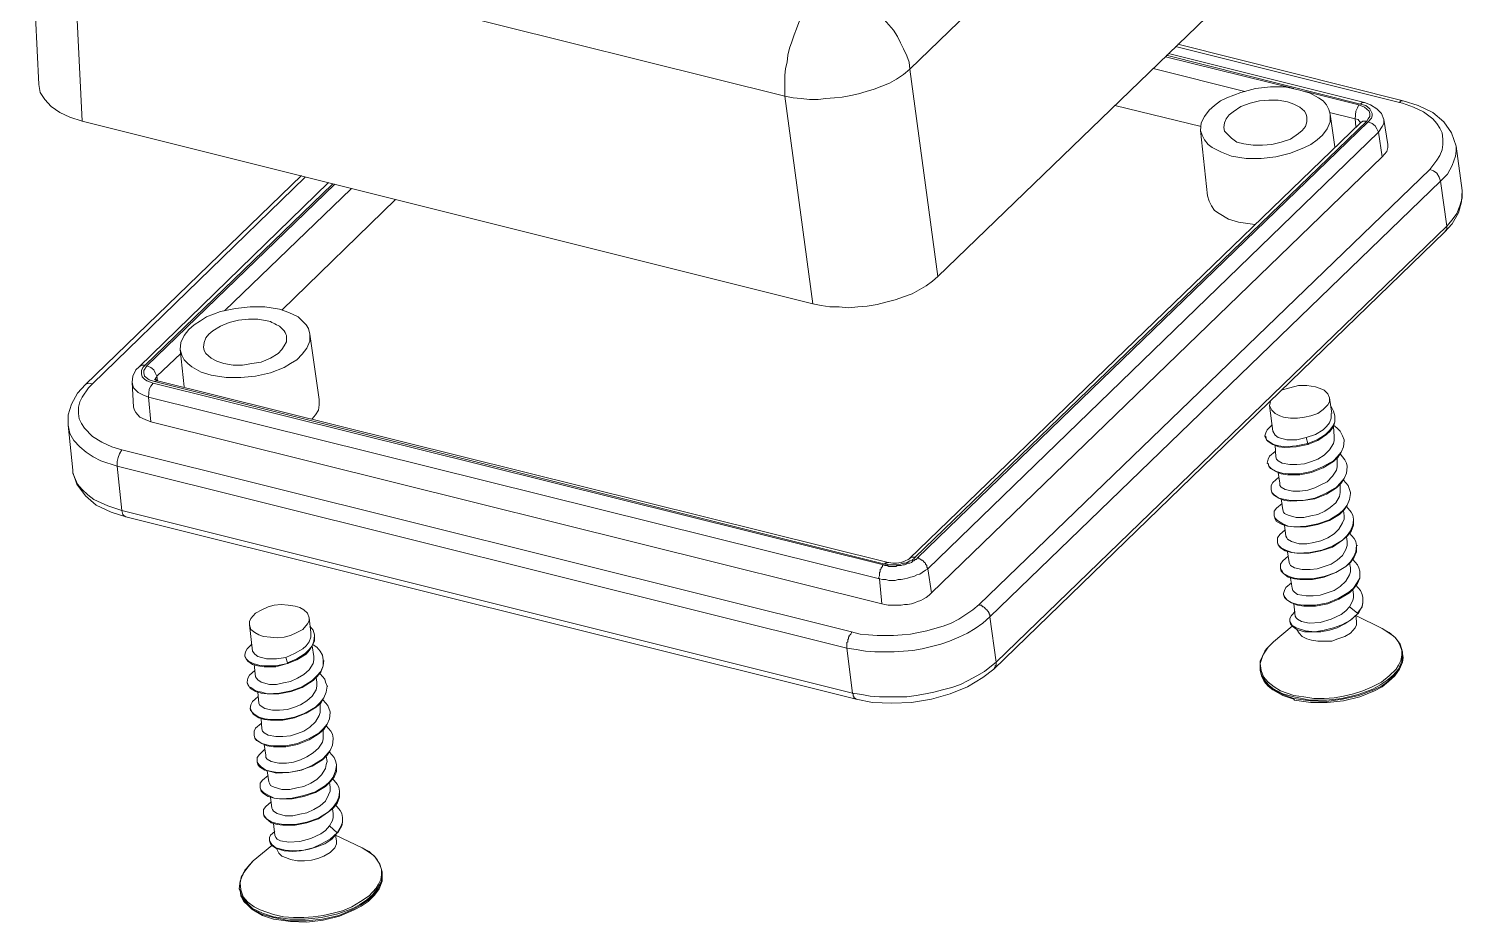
# Model space of a CAD drawing. Header units: millimetres. Extents: x 15 to 196, y 29 to 258.
# Drawn here: x 16.9 to 95, y 173.2 to 221.9 of the extents above; entities that cross this region are included whole.
import ezdxf

# ---------------------------------------------------------------- set-up
doc = ezdxf.new("R2010")
doc.units = ezdxf.units.MM

msp = doc.modelspace()

# ---------------------------------------------------------------- linework, layer by layer
at = {"color": 7, "lineweight": 0}
for points in [[(64.931572, 219.707178), (88.934572, 242.905844)], [(66.455572, 208.403825), (91.051239, 232.153178)], [(16.925678, 229.994178), (17.476011, 218.860511)], [(19.296345, 227.919844), (58.115906, 218.225511)], [(19.296345, 227.919844), (19.846678, 216.870492)], [(59.936239, 223.813511), (59.682239, 223.517178), (59.470572, 223.220492), (59.258906, 222.924511), (59.047239, 222.585844), (58.877906, 222.247178), (58.750906, 221.908511), (58.623906, 221.569844), (58.496906, 221.188844), (58.369906, 220.850178), (58.285239, 220.469178), (58.242906, 220.087825), (58.158239, 219.749511), (58.115906, 219.368511), (58.115906, 218.987158), (58.115906, 218.606511), (58.115906, 218.225511)], [(60.909906, 224.025178), (61.290906, 223.898178), (61.671906, 223.770825), (62.010572, 223.601844), (62.349239, 223.390178), (62.645572, 223.178511), (62.984239, 222.924511), (63.238239, 222.670158), (63.534572, 222.416511), (63.788572, 222.120178), (64.042572, 221.823844), (64.254239, 221.485178), (64.423572, 221.146158), (64.592906, 220.807844), (64.762239, 220.426844), (64.889239, 220.087825), (64.931572, 219.707178)], [(91.813239, 217.971158), (79.536572, 221.061844)], [(78.859239, 220.384511), (85.844239, 218.648844)], [(89.484906, 217.802178), (78.901572, 220.469178)], [(89.696572, 217.886844), (79.028572, 220.553492)], [(91.601572, 217.886844), (79.409572, 220.934844)], [(58.115906, 218.225511), (58.581572, 218.140844), (59.004906, 218.098511), (59.470572, 218.056178), (59.936239, 218.056178), (60.359572, 218.098511), (60.825239, 218.140844), (61.248572, 218.183178), (61.714239, 218.267844), (62.137572, 218.352511), (62.560906, 218.479158), (62.984239, 218.606511), (63.407572, 218.775844), (63.830906, 218.945178), (64.211906, 219.156844), (64.592906, 219.410844), (64.931572, 219.707178)], [(64.931572, 219.707178), (66.455572, 208.403825)], [(78.181906, 219.749511), (83.177239, 218.479158)], [(17.476011, 218.860511), (17.560678, 218.436825), (17.814678, 218.056178), (18.153345, 217.675178), (18.619011, 217.336511), (19.169345, 217.082511), (19.846678, 216.870492)], [(86.182906, 218.564178), (85.378572, 218.733511), (84.574239, 218.733511), (83.769906, 218.648844), (82.965572, 218.436825), (82.203572, 218.140844), (81.864906, 217.971158), (81.526239, 217.717511), (81.229906, 217.463511), (80.975906, 217.124844), (80.806572, 216.786178), (80.764239, 216.362492)], [(58.115906, 218.225511), (59.639906, 206.922511)], [(85.505572, 217.928825), (84.997572, 218.013844), (84.489572, 218.013844), (83.981572, 217.971158), (83.473572, 217.844511), (82.965572, 217.675178), (82.542239, 217.378492), (82.330572, 217.209511), (82.161239, 216.997844), (82.076572, 216.786178), (82.034239, 216.532178)], [(86.563906, 217.082511), (86.521572, 217.251844), (86.436906, 217.420825), (86.182906, 217.632844), (85.844239, 217.802178), (85.505572, 217.928825)], [(87.833906, 217.251844), (87.749239, 217.505844), (87.622239, 217.759844), (87.452906, 217.971158), (87.198906, 218.140844), (86.733239, 218.394844), (86.182906, 218.564178)], [(86.479239, 218.479158), (89.400239, 217.759844)], [(91.601572, 217.886844), (91.686239, 217.971158), (91.813239, 217.971158)], [(94.691906, 215.516178), (94.437906, 216.235844), (94.014572, 216.828511), (93.421906, 217.336511), (92.617572, 217.717511), (91.813239, 217.971158)], [(80.806572, 216.574511), (76.107572, 217.717511)], [(82.457572, 214.965844), (83.261906, 214.838844), (84.066239, 214.838844), (84.870572, 214.923511), (85.674906, 215.135178), (86.436906, 215.431511), (86.775572, 215.600844), (87.114239, 215.854492), (87.410572, 216.108844), (87.664572, 216.447511), (87.833906, 216.828511), (87.833906, 217.251844)], [(87.791572, 217.336511), (89.188572, 216.997844)], [(88.087906, 215.473844), (87.833906, 217.251844)], [(89.400239, 217.759844), (89.315572, 217.590511), (89.230906, 217.420825), (89.188572, 216.997844)], [(89.400239, 217.759844), (89.696572, 217.632844), (89.950572, 217.420825), (89.992906, 217.294178), (89.992906, 217.124844), (89.908239, 216.997844), (89.823572, 216.870492)], [(89.484906, 217.802178), (89.569572, 217.886844), (89.696572, 217.886844)], [(89.781239, 217.717511), (89.484906, 217.802178)], [(90.754906, 216.955511), (90.627906, 217.294178), (90.373906, 217.548178), (90.035239, 217.759844), (89.696572, 217.886844)], [(89.908239, 216.828511), (90.077572, 217.040178), (90.119906, 217.167178), (90.119906, 217.294178), (89.992906, 217.548178), (89.781239, 217.717511)], [(91.770906, 217.844511), (91.601572, 217.886844)], [(93.252572, 214.245825), (93.633572, 214.753825), (93.802906, 215.008178), (93.929906, 215.304158), (93.972239, 215.600844), (93.972239, 215.897178), (93.929906, 216.235844), (93.802906, 216.489844), (93.633572, 216.743844), (93.421906, 216.997844), (92.913906, 217.378492), (92.363572, 217.632844), (91.770906, 217.844511)], [(59.639906, 206.922511), (19.846678, 216.870492)], [(89.484906, 216.786178), (64.889239, 193.036825)], [(89.823572, 216.870492), (65.227906, 193.121844)], [(65.354906, 193.079158), (89.908239, 216.828511)], [(80.764239, 216.362492), (80.848906, 216.108844), (80.975906, 215.854492), (81.187572, 215.600844), (81.399239, 215.431511), (81.907239, 215.177511), (82.457572, 214.965844)], [(81.145239, 212.806844), (80.764239, 216.362492)], [(82.034239, 216.532178), (82.076572, 216.320158), (82.203572, 216.193511), (82.457572, 215.939511), (82.753906, 215.727844), (83.134906, 215.643178)], [(83.134906, 215.643178), (83.642906, 215.558511), (84.150906, 215.558511), (84.658906, 215.600844), (85.166906, 215.727844), (85.674906, 215.897178), (86.098239, 216.193511), (86.309906, 216.362492), (86.479239, 216.574511), (86.563906, 216.828511), (86.563906, 217.082511)], [(89.188572, 216.997844), (89.357906, 216.955511), (89.484906, 216.786178)], [(89.188572, 216.997844), (89.230906, 216.574511)], [(89.823572, 216.870492), (89.611906, 216.870492), (89.484906, 216.786178)], [(89.484906, 216.828511), (89.484906, 216.786178)], [(89.908239, 216.828511), (90.119906, 216.743844), (90.289239, 216.616844), (90.373906, 216.447511), (90.458572, 216.278178)], [(90.458572, 216.278178), (90.670239, 216.574511), (90.754906, 216.743844), (90.754906, 216.955511)], [(90.966572, 215.600844), (90.754906, 216.955511)], [(65.905239, 192.486844), (90.458572, 216.278178)], [(90.670239, 214.923511), (90.458572, 216.278178)], [(90.966572, 215.600844), (90.966572, 215.431511), (90.924239, 215.219844), (90.670239, 214.923511)], [(90.670239, 214.923511), (66.116906, 191.174511)], [(93.845239, 213.611178), (94.226239, 213.992178), (94.480239, 214.457844), (94.649572, 214.965844), (94.691906, 215.261825), (94.691906, 215.516178)], [(95.030572, 213.103178), (94.691906, 215.516178)], [(68.699239, 190.539511), (93.252572, 214.245825)], [(93.252572, 214.245825), (93.464239, 214.161511), (93.633572, 214.034511), (93.760572, 213.822844), (93.845239, 213.611178)], [(31.784678, 213.907511), (20.016011, 202.519844), (19.592678, 202.053825), (19.254011, 201.461511), (19.084678, 200.868844), (19.084678, 200.318511)], [(31.996345, 213.822844), (20.397011, 202.561825)], [(33.266345, 213.526511), (22.937011, 203.493511)], [(33.478011, 213.441844), (23.275678, 203.578178)], [(23.360345, 203.535844), (33.605011, 213.441844)], [(69.291906, 189.861825), (93.845239, 213.611178)], [(94.183906, 211.155844), (93.845239, 213.611178)], [(27.593678, 206.541511), (34.494011, 213.187492)], [(36.906906, 212.595178), (30.726345, 206.583844)], [(81.145239, 212.806844), (81.229906, 212.510511), (81.356906, 212.256511), (81.526239, 212.002511), (81.780239, 211.833178), (82.288239, 211.536844), (82.838572, 211.367511)], [(94.056906, 210.817178), (94.480239, 211.282844), (94.818906, 211.875511), (94.988239, 212.468178), (95.030572, 213.103178)], [(95.030572, 212.679492), (94.903572, 212.256511), (94.734239, 211.833178), (94.480239, 211.494511), (94.183906, 211.155844)], [(95.030572, 212.679492), (95.030572, 213.103178)], [(94.183906, 211.155844), (69.630572, 187.406844)], [(82.838572, 211.367511), (83.727572, 211.240511)], [(94.056906, 210.817178), (94.183906, 210.986511), (94.183906, 211.155844)], [(94.056906, 210.817178), (69.503572, 187.025844)], [(59.639906, 206.922511), (60.105572, 206.837492), (60.571239, 206.753178), (61.079239, 206.753178), (61.587239, 206.710844), (62.095239, 206.753178), (62.603239, 206.795158), (63.153572, 206.880178), (63.619239, 207.007178), (64.127239, 207.134178), (64.592906, 207.303511), (65.058572, 207.472844), (65.439572, 207.684511), (65.820572, 207.895825), (66.159239, 208.150178), (66.455572, 208.403825)], [(30.599345, 206.626178), (29.795011, 206.753178), (28.990678, 206.753178), (28.186345, 206.668511), (27.382011, 206.499178), (26.620011, 206.202844), (26.281345, 205.991178), (25.942678, 205.779158), (25.646345, 205.525511), (25.392345, 205.186844), (25.223011, 204.805844), (25.180678, 204.424844)], [(32.250345, 205.271158), (32.165678, 205.567844), (32.038678, 205.779158), (31.827011, 205.991178), (31.615345, 206.202844), (31.107345, 206.456844), (30.599345, 206.626178)], [(29.922011, 205.991178), (29.414011, 206.075844), (28.906011, 206.075844), (28.355678, 206.033511), (27.847678, 205.906511), (27.382011, 205.694844), (26.958678, 205.440844), (26.747011, 205.271158), (26.577678, 205.059844), (26.493011, 204.805844), (26.450678, 204.551844)], [(30.980345, 205.102178), (30.980345, 205.186844), (30.938011, 205.271158), (30.895678, 205.356178), (30.853345, 205.440844), (30.768678, 205.525511), (30.726345, 205.567844), (30.641678, 205.652511), (30.599345, 205.694844), (30.514678, 205.736825), (30.430011, 205.779158), (30.345345, 205.821844), (30.260678, 205.864178), (30.176011, 205.906511), (30.091345, 205.948844), (29.922011, 205.991178)], [(26.874011, 203.027844), (27.678345, 202.900844), (28.482678, 202.900844), (29.287011, 202.985511), (30.091345, 203.154492), (30.853345, 203.451178), (31.192011, 203.662492), (31.530678, 203.874511), (31.827011, 204.170492), (32.081011, 204.509511), (32.250345, 204.890511), (32.250345, 205.271158)], [(27.551345, 203.662492), (28.059345, 203.578178), (28.567345, 203.578178), (29.075345, 203.662492), (29.583345, 203.747511), (30.091345, 203.959178), (30.514678, 204.212825), (30.726345, 204.424844), (30.853345, 204.636511), (30.980345, 204.848178), (30.980345, 205.102178)], [(32.758345, 201.715511), (32.250345, 205.271158)], [(23.910678, 202.985511), (25.223011, 204.212825)], [(25.180678, 204.424844), (25.265345, 204.128511), (25.392345, 203.874511), (25.604011, 203.662492), (25.815678, 203.493511), (26.323678, 203.197178), (26.874011, 203.027844)], [(25.392345, 202.392844), (25.180678, 204.424844)], [(26.450678, 204.551844), (26.493011, 204.382511), (26.577678, 204.212825), (26.874011, 203.959178), (27.170345, 203.789844), (27.551345, 203.662492)], [(22.937011, 203.493511), (22.767678, 203.324178), (22.598345, 202.985511), (22.556011, 202.646844)], [(23.275678, 203.578178), (23.106345, 203.578178), (22.937011, 203.493511)], [(23.275678, 203.578178), (23.148678, 203.451178), (23.064011, 203.281844), (23.064011, 203.112158), (23.106345, 202.943178), (23.233345, 202.816178), (23.360345, 202.731511), (23.699011, 202.604158)], [(23.783678, 202.689178), (23.487345, 202.773844), (23.233345, 202.985511), (23.191011, 203.154492), (23.191011, 203.281844), (23.360345, 203.535844)], [(23.360345, 203.535844), (23.572011, 203.451178), (23.741345, 203.324178), (23.826011, 203.154492), (23.910678, 202.985511)], [(20.185345, 202.350511), (19.846678, 201.842511), (19.719678, 201.588511), (19.635011, 201.292178), (19.635011, 200.953511), (19.677345, 200.657178), (19.804345, 200.403178), (19.973678, 200.149178), (20.397011, 199.683511), (20.905011, 199.386825), (21.455345, 199.133178), (22.005678, 198.963844)], [(20.397011, 202.561825), (20.185345, 202.604158), (20.016011, 202.519844)], [(20.397011, 202.561825), (20.185345, 202.350511)], [(22.556011, 202.646844), (22.598345, 202.477511), (22.640678, 202.350511), (22.894678, 202.096158), (23.148678, 201.969511), (23.445011, 201.842511)], [(22.556011, 202.646844), (22.640678, 201.292178)], [(23.699011, 202.604158), (23.572011, 202.435178), (23.487345, 202.265844), (23.445011, 201.842511)], [(23.699011, 202.604158), (63.492239, 192.698511)], [(23.826011, 202.773844), (23.783678, 202.816178)], [(23.783678, 202.689178), (23.868345, 202.731511), (23.953011, 202.731511)], [(23.783678, 202.689178), (23.826011, 202.689178)], [(63.576906, 192.740844), (23.783678, 202.689178)], [(23.910678, 202.985511), (23.868345, 202.900844), (23.826011, 202.816178)], [(23.953011, 202.731511), (23.953011, 202.773844), (23.826011, 202.773844)], [(23.910678, 202.985511), (23.953011, 202.731511)], [(63.746239, 192.825511), (23.953011, 202.731511)], [(85.166906, 202.223511), (85.632572, 202.350511), (86.098239, 202.477511), (86.563906, 202.477511), (87.029572, 202.392844)], [(87.791572, 201.800178), (87.706906, 202.011844), (87.495239, 202.223511), (87.283572, 202.308178), (87.029572, 202.392844)], [(23.445011, 201.842511), (63.280572, 191.936511)], [(23.572011, 200.487492), (23.445011, 201.842511)], [(32.377345, 200.657178), (32.546678, 200.868844), (32.716011, 201.122844), (32.758345, 201.419178), (32.758345, 201.715511)], [(84.531906, 201.376844), (84.574239, 201.588511)], [(85.293906, 200.741844), (85.674906, 200.699511), (86.055906, 200.699511), (86.436906, 200.741844), (86.775572, 200.826511), (87.156572, 200.953511), (87.452906, 201.165178), (87.706906, 201.419178), (87.791572, 201.588511), (87.791572, 201.800178)], [(87.918572, 200.953511), (87.791572, 201.800178)], [(23.572011, 200.487492), (23.275678, 200.614844), (22.979345, 200.741844), (22.767678, 200.995492), (22.683011, 201.122844), (22.640678, 201.292178)], [(84.320239, 199.683511), (84.362572, 199.514178), (84.489572, 199.429158), (84.743572, 199.260178), (85.039906, 199.175511), (85.378572, 199.133178), (85.971239, 199.175511), (86.606239, 199.302511), (87.114239, 199.514178), (87.579906, 199.810511), (87.791572, 200.022178), (87.960906, 200.233844), (88.087906, 200.487492), (88.087906, 200.784178)], [(85.293906, 200.741844), (85.082239, 200.826511), (84.828239, 200.953511), (84.658906, 201.122844), (84.531906, 201.376844)], [(84.701239, 199.979492), (84.531906, 201.376844)], [(87.876239, 200.953511), (87.876239, 200.699511), (87.791572, 200.445158), (87.622239, 200.233844), (87.452906, 200.064511), (87.029572, 199.810511), (86.521572, 199.641178)], [(86.606239, 199.260178), (87.156572, 199.471844), (87.622239, 199.810511), (87.833906, 199.979492), (88.003239, 200.233844), (88.087906, 200.487492), (88.087906, 200.784178)], [(88.087906, 200.826511), (88.003239, 201.080511), (87.876239, 201.334511)], [(88.087906, 200.784178), (88.087906, 200.826511)], [(19.084678, 200.318511), (19.169345, 199.852844), (19.381011, 199.471844), (19.719678, 199.133178), (20.058345, 198.836844), (20.439345, 198.582844), (20.862678, 198.370825), (21.751678, 198.074844)], [(19.338678, 197.862825), (19.084678, 200.318511)], [(63.407572, 190.581844), (23.572011, 200.487492)], [(84.658906, 200.318511), (84.404906, 200.064511), (84.320239, 199.895178), (84.277906, 199.725844)], [(85.463239, 199.514178), (84.997572, 199.641178), (84.828239, 199.768178), (84.701239, 199.979492)], [(88.595906, 199.514178), (88.511239, 199.725844), (88.384239, 199.979492), (88.214906, 200.149178), (88.003239, 200.318511)], [(88.045572, 199.683511), (88.003239, 200.233844)], [(84.277906, 199.725844), (84.320239, 199.683511)], [(84.277906, 199.683511), (84.362572, 199.514178), (84.447239, 199.429158), (84.701239, 199.260178), (85.039906, 199.133178), (85.336239, 199.090844), (85.971239, 199.133178), (86.606239, 199.260178)], [(84.447239, 198.201844), (84.489572, 198.074844), (84.616572, 197.947844), (84.912906, 197.778511), (85.209239, 197.693844), (85.547906, 197.651511), (86.182906, 197.651511), (86.817906, 197.778511), (87.410572, 198.032511), (88.003239, 198.370825), (88.214906, 198.582844), (88.426572, 198.836844), (88.553572, 199.133178), (88.595906, 199.471844)], [(84.447239, 198.244178), (84.489572, 198.074844), (84.574239, 197.947844), (84.870572, 197.778511), (85.166906, 197.651511), (85.505572, 197.609178), (86.182906, 197.609178), (86.817906, 197.736178), (87.452906, 197.990178), (88.003239, 198.328492), (88.257239, 198.540511), (88.426572, 198.836844), (88.553572, 199.133178), (88.595906, 199.471844)], [(84.870572, 198.582844), (84.828239, 199.217844)], [(86.521572, 199.641178), (86.013572, 199.514178), (85.463239, 199.514178)], [(85.632572, 198.159511), (86.013572, 198.159511), (86.436906, 198.201844), (86.817906, 198.328492), (87.156572, 198.455844), (87.495239, 198.667511), (87.791572, 198.963844), (88.003239, 199.302511), (88.045572, 199.471844), (88.045572, 199.683511)], [(86.521572, 199.641178), (86.606239, 199.302511)], [(86.606239, 199.302511), (86.648572, 199.302511)], [(86.606239, 199.302511), (86.606239, 199.260178)], [(86.606239, 199.260178), (86.648572, 199.260178)], [(88.595906, 199.471844), (88.595906, 199.514178)], [(22.005678, 198.963844), (21.878678, 198.752178), (21.794011, 198.540511), (21.751678, 198.328492), (21.751678, 198.074844)], [(22.005678, 198.963844), (61.756572, 189.057844)], [(84.828239, 198.878825), (84.531906, 198.625178), (84.447239, 198.455844), (84.404906, 198.244178)], [(85.632572, 198.159511), (85.209239, 198.244178), (84.997572, 198.370825), (84.912906, 198.455844), (84.870572, 198.582844)], [(88.214906, 198.244178), (88.214906, 198.498178)], [(88.765239, 198.074844), (88.722906, 198.244178), (88.638239, 198.413511), (88.384239, 198.752178)], [(19.423345, 197.482178), (19.338678, 197.693844), (19.338678, 197.862825)], [(19.338678, 197.862825), (19.338678, 197.736178), (19.550345, 197.101178), (20.016011, 196.466178), (20.608678, 195.958178), (21.413011, 195.577178), (22.217345, 195.323178)], [(21.751678, 198.074844), (61.502572, 188.168844)], [(22.005678, 195.661844), (21.751678, 198.074844)], [(84.404906, 198.244178), (84.447239, 198.201844)], [(84.616572, 196.804492), (84.658906, 196.635511), (84.785906, 196.508511), (85.039906, 196.339178), (85.378572, 196.254158), (85.674906, 196.211825), (86.352239, 196.211825), (86.987239, 196.339178), (87.579906, 196.593178), (88.172572, 196.931844), (88.384239, 197.143511), (88.595906, 197.397511), (88.722906, 197.693844), (88.765239, 198.032511)], [(84.616572, 196.804492), (84.658906, 196.635511), (84.743572, 196.508511), (85.039906, 196.339178), (85.336239, 196.211825), (85.674906, 196.169844), (86.352239, 196.211825), (86.987239, 196.296844), (87.622239, 196.550844), (88.172572, 196.889511), (88.426572, 197.143511), (88.595906, 197.397511), (88.722906, 197.693844), (88.765239, 198.032511)], [(85.082239, 197.143511), (84.997572, 197.736178)], [(88.214906, 198.244178), (88.214906, 198.032511), (88.172572, 197.862825), (87.960906, 197.524511), (87.664572, 197.228178), (87.325906, 197.058844), (86.987239, 196.889511), (86.606239, 196.762158), (86.182906, 196.720178), (85.801906, 196.720178)], [(88.765239, 198.032511), (88.765239, 198.074844)], [(22.005678, 195.661844), (21.243678, 195.915844), (20.481678, 196.254158), (20.143011, 196.508511), (19.846678, 196.804492), (19.592678, 197.101178), (19.423345, 197.482178)], [(85.039906, 197.482178), (84.701239, 197.185844), (84.616572, 197.016511), (84.616572, 196.847178)], [(84.616572, 196.847178), (84.616572, 196.804492)], [(85.082239, 197.143511), (85.082239, 197.016511), (85.166906, 196.931844), (85.378572, 196.804492), (85.801906, 196.720178)], [(88.384239, 196.804492), (88.384239, 197.101178)], [(88.934572, 196.635511), (88.807572, 197.016511), (88.553572, 197.312492)], [(84.785906, 195.365511), (84.828239, 195.238511), (84.955239, 195.111511), (85.251572, 194.942178), (85.547906, 194.815178), (85.886572, 194.772844), (86.521572, 194.815178), (87.156572, 194.942178), (87.791572, 195.153492), (88.341906, 195.492511), (88.553572, 195.703825), (88.765239, 195.958178), (88.892239, 196.254158), (88.934572, 196.593178)], [(84.785906, 195.365511), (84.828239, 195.195825), (84.912906, 195.069178), (85.209239, 194.899844), (85.505572, 194.815178), (85.844239, 194.772844), (86.521572, 194.772844), (87.156572, 194.899844), (87.791572, 195.111511), (88.341906, 195.450178), (88.595906, 195.703825), (88.765239, 195.958178), (88.892239, 196.254158), (88.934572, 196.593178)], [(85.251572, 195.703825), (85.166906, 196.296844)], [(85.971239, 195.280844), (86.394572, 195.280844), (86.775572, 195.365511), (87.156572, 195.450178), (87.537572, 195.619511), (87.833906, 195.831178), (88.130239, 196.085178), (88.341906, 196.423844), (88.384239, 196.635511), (88.384239, 196.804492)], [(88.934572, 196.593178), (88.934572, 196.635511)], [(22.217345, 195.323178), (22.132678, 195.365511), (22.048011, 195.450178), (22.005678, 195.661844)], [(61.798906, 185.713511), (22.005678, 195.661844)], [(62.010572, 185.374844), (22.217345, 195.323178)], [(85.209239, 196.042844), (84.912906, 195.788844), (84.785906, 195.619511), (84.785906, 195.407844)], [(84.785906, 195.407844), (84.785906, 195.365511)], [(85.251572, 195.703825), (85.293906, 195.577178), (85.336239, 195.492511), (85.547906, 195.407844), (85.971239, 195.280844)], [(86.140572, 193.841511), (86.563906, 193.841511), (86.944906, 193.926178), (87.325906, 194.010844), (87.706906, 194.180178), (88.045572, 194.391844), (88.299572, 194.645492), (88.511239, 194.984511), (88.595906, 195.195825), (88.595906, 195.365511)], [(88.595906, 195.365511), (88.553572, 195.661844)], [(88.976906, 195.577178), (88.722906, 195.873511)], [(89.103906, 195.195825), (89.061572, 195.407844), (88.976906, 195.577178)], [(84.955239, 193.883844), (85.039906, 193.756844), (85.166906, 193.629492), (85.420906, 193.502844), (85.759572, 193.375844), (86.055906, 193.333511), (86.733239, 193.375844), (87.368239, 193.502844), (87.960906, 193.714511), (88.511239, 194.053178), (88.765239, 194.307178), (88.934572, 194.561178), (89.061572, 194.857511), (89.103906, 195.153492)], [(84.955239, 193.926178), (84.997572, 193.799178), (85.124572, 193.629492), (85.378572, 193.460511), (85.717239, 193.375844), (86.013572, 193.333511), (86.690906, 193.333511), (87.325906, 193.460511), (87.960906, 193.672178), (88.511239, 194.053178), (88.765239, 194.264844), (88.976906, 194.518844), (89.103906, 194.857511), (89.103906, 195.153492)], [(85.378572, 194.603511), (85.082239, 194.349511), (84.955239, 194.180178), (84.955239, 193.968511)], [(85.420906, 194.264844), (85.336239, 194.857511)], [(89.103906, 195.153492), (89.103906, 195.195825)], [(84.955239, 193.968511), (84.955239, 193.883844)], [(85.124572, 192.486844), (85.209239, 192.359844), (85.293906, 192.232844), (85.590239, 192.063511), (85.886572, 191.978492), (86.225239, 191.936511), (86.860239, 191.936511), (87.495239, 192.063511), (88.130239, 192.275178), (88.680572, 192.613844), (88.934572, 192.867844), (89.103906, 193.121844), (89.230906, 193.418178), (89.273239, 193.756844)], [(85.124572, 192.486844), (85.166906, 192.359844), (85.293906, 192.232844), (85.547906, 192.020825), (85.886572, 191.936511), (86.182906, 191.894178), (86.860239, 191.894178), (87.495239, 192.020825), (88.130239, 192.275178), (88.680572, 192.613844), (88.934572, 192.825511), (89.146239, 193.121844), (89.273239, 193.418178), (89.273239, 193.756844)], [(86.140572, 193.841511), (85.717239, 193.968511), (85.505572, 194.095158), (85.463239, 194.180178), (85.420906, 194.264844)], [(86.309906, 192.444511), (86.733239, 192.444511), (87.114239, 192.486844), (87.495239, 192.613844), (87.876239, 192.740844), (88.214906, 192.952511), (88.511239, 193.206511), (88.680572, 193.545178), (88.765239, 193.756844), (88.765239, 193.968511)], [(88.765239, 193.968511), (88.722906, 194.222511)], [(89.273239, 193.756844), (89.230906, 193.968511), (89.146239, 194.137492), (88.892239, 194.434178)], [(89.273239, 193.756844), (89.315572, 193.756844)], [(64.889239, 193.036825), (64.846906, 192.994844), (64.677572, 192.910178), (64.465906, 192.825511), (64.211906, 192.783178), (64.000239, 192.783178), (63.788572, 192.825511), (63.746239, 192.825511)], [(65.227906, 193.121844), (65.227906, 193.079158), (65.185572, 193.079158), (65.143239, 193.036825), (65.100906, 192.994844), (65.058572, 192.952511), (64.973906, 192.910178), (64.931572, 192.910178), (64.846906, 192.867844), (64.804572, 192.825511)], [(65.227906, 193.121844), (65.185572, 193.121844), (65.143239, 193.121844), (65.100906, 193.121844), (65.058572, 193.121844), (65.016239, 193.121844), (64.973906, 193.079158), (64.931572, 193.079158), (64.931572, 193.036825), (64.889239, 193.036825)], [(65.016239, 192.825511), (65.058572, 192.867844), (65.100906, 192.910178), (65.143239, 192.910178), (65.185572, 192.952511), (65.227906, 192.994844), (65.270239, 192.994844), (65.312572, 193.036825), (65.354906, 193.079158)], [(65.354906, 193.079158), (65.397239, 193.079158), (65.439572, 193.036825), (65.481906, 193.036825), (65.524239, 192.994844), (65.566572, 192.952511), (65.608906, 192.952511), (65.651239, 192.910178), (65.693572, 192.867844), (65.735906, 192.825511), (65.778239, 192.783178), (65.778239, 192.740844), (65.820572, 192.698511), (65.862906, 192.656178), (65.862906, 192.613844), (65.862906, 192.571158), (65.905239, 192.486844)], [(85.547906, 193.164178), (85.251572, 192.910178), (85.124572, 192.740844), (85.124572, 192.528825)], [(85.590239, 192.825511), (85.505572, 193.418178)], [(89.442572, 192.359844), (89.400239, 192.528825), (89.315572, 192.698511), (89.061572, 192.994844)], [(63.492239, 192.698511), (63.449906, 192.656178), (63.449906, 192.613844), (63.407572, 192.571158), (63.365239, 192.528825), (63.365239, 192.486844), (63.322906, 192.444511), (63.322906, 192.402178), (63.322906, 192.317511), (63.280572, 192.275178), (63.280572, 192.232844), (63.280572, 192.190511), (63.280572, 192.148178), (63.280572, 192.105844), (63.238239, 192.020825), (63.238239, 191.978492), (63.280572, 191.936511)], [(63.280572, 191.936511), (63.449906, 191.894178), (63.619239, 191.894178), (63.788572, 191.851844), (63.957906, 191.851844), (64.127239, 191.851844), (64.296572, 191.894178), (64.465906, 191.894178), (64.635239, 191.936511), (64.804572, 191.978492), (64.973906, 192.020825), (65.143239, 192.063511), (65.312572, 192.148178), (65.481906, 192.190511), (65.608906, 192.275178), (65.778239, 192.402178), (65.905239, 192.486844)], [(63.492239, 192.698511), (63.576906, 192.656178), (63.703906, 192.656178), (63.788572, 192.613844), (63.873239, 192.613844), (63.957906, 192.613844), (64.084906, 192.613844), (64.169572, 192.613844), (64.254239, 192.656178), (64.338906, 192.656178), (64.465906, 192.656178), (64.550572, 192.698511), (64.635239, 192.698511), (64.719906, 192.740844), (64.804572, 192.783178), (64.931572, 192.783178), (65.016239, 192.825511)], [(63.576906, 192.740844), (63.576906, 192.783178), (63.619239, 192.783178), (63.661572, 192.825511), (63.703906, 192.825511), (63.746239, 192.825511)], [(63.746239, 192.698511), (63.703906, 192.740844), (63.661572, 192.740844), (63.619239, 192.740844), (63.576906, 192.740844)], [(63.746239, 192.698511), (63.788572, 192.698511)], [(64.804572, 192.825511), (64.762239, 192.825511), (64.677572, 192.783178), (64.550572, 192.783178), (64.423572, 192.740844), (64.296572, 192.698511), (64.169572, 192.698511), (64.042572, 192.698511), (63.915572, 192.698511), (63.788572, 192.698511)], [(66.116906, 191.174511), (65.905239, 192.486844)], [(85.124572, 192.528825), (85.124572, 192.486844)], [(85.293906, 191.089844), (85.378572, 190.920158), (85.463239, 190.793511), (85.759572, 190.624178), (86.055906, 190.539511), (86.394572, 190.497178), (87.029572, 190.497178), (87.706906, 190.624178), (88.299572, 190.878178), (88.849906, 191.216844), (89.103906, 191.428511), (89.273239, 191.682511), (89.442572, 191.978492), (89.442572, 192.317511)], [(85.293906, 191.089844), (85.336239, 190.920158), (85.463239, 190.793511), (85.717239, 190.624178), (86.055906, 190.497178), (86.394572, 190.454492), (87.029572, 190.454492), (87.706906, 190.581844), (88.299572, 190.835844), (88.892239, 191.174511), (89.103906, 191.386178), (89.315572, 191.682511), (89.442572, 191.978492), (89.442572, 192.317511)], [(86.309906, 192.444511), (85.886572, 192.528825), (85.674906, 192.656178), (85.632572, 192.740844), (85.590239, 192.825511)], [(88.934572, 192.528825), (88.934572, 192.317511), (88.892239, 192.148178), (88.680572, 191.809511), (88.384239, 191.512825), (88.045572, 191.301511), (87.664572, 191.174511), (87.283572, 191.047511), (86.902572, 191.005178), (86.521572, 191.005178)], [(88.934572, 192.528825), (88.892239, 192.783178)], [(89.442572, 192.317511), (89.442572, 192.359844)], [(63.407572, 190.581844), (63.280572, 191.936511)], [(85.717239, 191.724844), (85.420906, 191.470492), (85.336239, 191.301511), (85.293906, 191.132178)], [(85.759572, 191.428511), (85.674906, 191.978492)], [(86.521572, 191.005178), (86.055906, 191.089844), (85.886572, 191.216844), (85.801906, 191.301511), (85.759572, 191.428511)], [(89.611906, 190.920158), (89.569572, 191.089844), (89.484906, 191.301511), (89.230906, 191.597844)], [(66.116906, 191.174511), (65.989906, 191.047511), (65.820572, 190.920158), (65.651239, 190.835844), (65.524239, 190.751178), (65.354906, 190.708844), (65.185572, 190.624178), (65.016239, 190.581844), (64.804572, 190.539511), (64.635239, 190.539511), (64.465906, 190.497178), (64.296572, 190.497178), (64.084906, 190.497178), (63.915572, 190.497178), (63.746239, 190.497178), (63.576906, 190.539511), (63.407572, 190.581844)], [(85.293906, 191.132178), (85.293906, 191.089844)], [(85.928906, 189.904158), (85.844239, 190.581844)], [(89.103906, 191.089844), (89.103906, 190.920158), (89.061572, 190.751178), (88.892239, 190.412158)], [(89.103906, 191.089844), (89.061572, 191.343844)], [(89.315572, 190.073844), (89.569572, 190.412158), (89.611906, 190.624178), (89.611906, 190.835844)], [(89.357906, 190.031511), (89.569572, 190.454492), (89.611906, 190.666511), (89.611906, 190.878178)], [(89.611906, 190.835844), (89.611906, 190.920158)], [(28.948345, 189.438844), (28.948345, 189.608178), (29.033011, 189.777511), (29.287011, 190.073844), (29.625678, 190.243178), (29.964345, 190.412158), (30.303011, 190.497178), (30.684011, 190.539511), (31.065011, 190.497178), (31.446011, 190.454492)], [(29.710345, 188.803492), (30.091345, 188.761511), (30.472345, 188.719178), (30.853345, 188.761511), (31.192011, 188.845825), (31.530678, 189.015511), (31.869345, 189.184844), (32.123345, 189.481178), (32.208011, 189.650511), (32.208011, 189.819844)], [(32.208011, 189.819844), (32.123345, 190.073844), (31.911678, 190.243178), (31.700011, 190.370178), (31.446011, 190.454492)], [(32.292678, 189.015511), (32.208011, 189.819844)], [(61.502572, 188.168844), (62.010572, 188.084178), (62.518572, 187.999511), (63.026572, 187.957178), (63.534572, 187.957178), (64.084906, 187.957178), (64.592906, 187.999511), (65.100906, 188.041844), (65.608906, 188.126511), (66.116906, 188.253511), (66.624906, 188.380511), (67.090572, 188.549844), (67.598572, 188.761511), (68.064239, 188.973178), (68.487572, 189.227178), (68.910906, 189.523511), (69.291906, 189.861825)], [(61.756572, 189.057844), (62.222239, 188.930844), (62.687906, 188.888511), (63.153572, 188.845825), (63.576906, 188.845825), (64.042572, 188.845825), (64.508239, 188.888511), (64.973906, 188.930844), (65.397239, 189.015511), (65.862906, 189.100178), (66.286239, 189.227178), (66.751906, 189.353825), (67.175239, 189.523511), (67.598572, 189.735178), (67.979572, 189.989178), (68.360572, 190.243178), (68.699239, 190.539511)], [(68.699239, 190.539511), (68.741572, 190.497178), (68.826239, 190.497178), (68.868572, 190.454492), (68.910906, 190.412158), (68.953239, 190.412158), (68.995572, 190.370178), (69.037906, 190.327844), (69.080239, 190.285511), (69.122572, 190.243178), (69.164906, 190.200844), (69.207239, 190.158511), (69.249572, 190.073844), (69.249572, 190.031511), (69.291906, 189.989178), (69.291906, 189.904158), (69.291906, 189.861825)], [(69.291906, 189.861825), (69.630572, 187.406844)], [(85.928906, 190.158511), (85.717239, 189.946844), (85.632572, 189.777511), (85.632572, 189.650511)], [(85.632572, 189.608178), (85.759572, 189.396158), (85.971239, 189.269511), (86.479239, 189.100178), (86.987239, 189.057844), (87.495239, 189.142511), (88.003239, 189.269511), (88.468906, 189.438844), (88.934572, 189.692844), (89.315572, 190.031511)], [(86.690906, 189.523511), (86.267572, 189.608178), (86.055906, 189.735178), (85.971239, 189.819844), (85.928906, 189.904158)], [(86.013572, 189.184844), (86.436906, 189.057844), (86.902572, 189.057844), (87.325906, 189.057844), (87.791572, 189.142511), (88.214906, 189.269511), (88.638239, 189.481178), (89.019239, 189.735178), (89.315572, 190.031511)], [(88.892239, 190.412158), (88.680572, 190.200844), (88.426572, 189.989178), (87.876239, 189.735178), (87.283572, 189.565844), (86.690906, 189.523511)], [(88.892239, 190.412158), (89.315572, 190.073844)], [(89.273239, 189.608178), (89.230906, 189.946844)], [(90.670239, 189.227178), (89.230906, 189.946844)], [(89.357906, 190.031511), (89.315572, 190.031511), (89.315572, 190.073844)], [(89.315572, 190.073844), (89.315572, 190.031511)], [(29.710345, 188.803492), (29.456345, 188.888511), (29.244678, 189.015511), (29.033011, 189.184844), (28.948345, 189.438844)], [(29.117678, 187.999511), (28.948345, 189.438844)], [(32.292678, 189.015511), (32.292678, 188.761511), (32.208011, 188.507511), (32.038678, 188.295492), (31.869345, 188.126511), (31.403678, 187.872511), (30.938011, 187.660844)], [(32.504345, 188.888511), (32.419678, 189.142511), (32.250345, 189.353825)], [(61.756572, 189.057844), (61.756572, 189.015511), (61.714239, 188.930844), (61.671906, 188.888511), (61.629572, 188.845825), (61.629572, 188.803492), (61.587239, 188.761511), (61.587239, 188.676844), (61.544906, 188.634511), (61.544906, 188.592178), (61.544906, 188.507511), (61.502572, 188.465178), (61.502572, 188.422844), (61.502572, 188.337825), (61.502572, 188.295492), (61.502572, 188.253511), (61.502572, 188.168844)], [(84.743572, 188.507511), (85.759572, 189.353825)], [(85.632572, 189.650511), (85.632572, 189.608178)], [(85.632572, 189.608178), (85.674906, 189.481178), (85.759572, 189.353825), (86.013572, 189.184844)], [(90.670239, 189.227178), (91.135906, 188.930844), (91.347572, 188.761511), (91.516906, 188.549844), (91.643906, 188.295492), (91.728572, 188.041844), (91.728572, 187.787492), (91.686239, 187.491511), (91.559239, 187.237158), (91.432239, 187.025844), (91.051239, 186.644844), (90.627906, 186.306178), (90.119906, 186.052178), (89.611906, 185.840511), (89.103906, 185.670825), (88.553572, 185.544178), (88.045572, 185.459511), (87.495239, 185.417178), (86.944906, 185.417178), (86.394572, 185.501844), (85.844239, 185.586511)], [(86.817906, 188.592178), (86.563906, 188.676844), (86.309906, 188.803492), (86.140572, 188.973178), (86.013572, 189.184844)], [(86.817906, 188.592178), (87.156572, 188.549844), (87.537572, 188.549844), (87.918572, 188.549844), (88.257239, 188.676844), (88.638239, 188.803492), (88.934572, 188.973178), (89.188572, 189.269511), (89.273239, 189.438844), (89.273239, 189.608178)], [(91.770906, 187.957178), (91.643906, 188.380511), (91.389906, 188.719178), (91.051239, 189.015511), (90.670239, 189.227178)], [(29.075345, 188.380511), (28.821345, 188.126511), (28.736678, 187.957178), (28.694345, 187.787492)], [(31.022678, 187.364511), (31.530678, 187.576178), (31.996345, 187.872511), (32.208011, 188.084178), (32.377345, 188.295492), (32.462011, 188.549844), (32.504345, 188.845825)], [(31.022678, 187.322178), (31.530678, 187.533844), (32.038678, 187.830178), (32.208011, 188.041844), (32.377345, 188.295492), (32.504345, 188.549844), (32.504345, 188.845825)], [(32.462011, 187.703178), (32.377345, 188.295492)], [(32.970011, 187.533844), (32.927678, 187.787492), (32.800678, 187.999511), (32.631345, 188.211178), (32.419678, 188.337825)], [(32.504345, 188.845825), (32.504345, 188.888511)], [(84.743572, 188.507511), (84.447239, 188.211178), (84.193239, 187.830178), (84.023906, 187.449178), (84.023906, 186.983511)], [(84.743572, 188.507511), (84.531906, 188.295492), (84.362572, 188.126511)], [(28.694345, 187.787492), (28.694345, 187.703178)], [(28.694345, 187.745158), (28.779011, 187.576178), (28.863678, 187.449178), (29.117678, 187.279492), (29.414011, 187.195178), (29.752678, 187.152844), (30.387678, 187.152844), (31.022678, 187.322178)], [(28.694345, 187.703178), (28.779011, 187.576178), (28.906011, 187.449178), (29.160011, 187.322178), (29.456345, 187.237158), (29.752678, 187.195178), (30.387678, 187.195178), (31.022678, 187.322178)], [(28.821345, 186.263844), (28.906011, 186.094511), (29.033011, 186.009844), (29.287011, 185.840511), (29.625678, 185.755844), (29.922011, 185.670825), (30.599345, 185.713511), (31.234345, 185.840511), (31.827011, 186.052178), (32.377345, 186.390844), (32.631345, 186.644844), (32.843011, 186.898844), (32.970011, 187.195178), (32.970011, 187.491511)], [(28.821345, 186.263844), (28.906011, 186.136844), (28.990678, 185.967511), (29.287011, 185.798178), (29.583345, 185.713511), (29.922011, 185.670825), (30.557011, 185.670825), (31.234345, 185.798178), (31.827011, 186.009844), (32.419678, 186.390844), (32.631345, 186.602511), (32.843011, 186.856511), (32.970011, 187.195178), (33.012345, 187.491511)], [(29.879678, 187.576178), (29.414011, 187.703178), (29.244678, 187.830178), (29.117678, 187.999511)], [(30.938011, 187.660844), (30.430011, 187.576178), (29.879678, 187.576178)], [(30.049011, 186.178825), (30.430011, 186.178825), (30.811011, 186.263844), (31.192011, 186.348511), (31.573011, 186.517844), (31.911678, 186.729158), (32.208011, 186.983511), (32.419678, 187.322178), (32.462011, 187.533844), (32.462011, 187.703178)], [(30.938011, 187.660844), (31.022678, 187.364511)], [(32.970011, 187.491511), (32.970011, 187.533844)], [(61.502572, 188.168844), (61.798906, 185.713511)], [(85.844239, 185.586511), (85.124572, 185.840511), (84.785906, 186.052178), (84.447239, 186.306178), (84.193239, 186.602511), (84.066239, 186.941178), (84.023906, 187.322178), (84.150906, 187.703178)], [(84.150906, 187.745158), (84.277906, 187.999511)], [(84.150906, 187.745158), (84.150906, 187.703178)], [(84.362572, 188.126511), (84.277906, 187.999511)], [(91.770906, 187.872511), (91.813239, 187.660844), (91.770906, 187.406844), (91.601572, 187.025844), (91.305239, 186.644844), (90.966572, 186.348511), (90.627906, 186.094511), (90.204572, 185.882844), (89.400239, 185.586511), (88.511239, 185.374844), (87.622239, 185.247844), (86.733239, 185.290178), (85.844239, 185.417178)], [(91.770906, 187.872511), (91.728572, 187.449178), (91.559239, 187.025844), (91.262906, 186.686825), (90.924239, 186.390844), (90.543239, 186.136844), (90.162239, 185.925178), (89.357906, 185.628492), (88.468906, 185.417178), (87.622239, 185.332511), (86.733239, 185.332511), (85.844239, 185.501844)], [(85.886572, 185.332511), (86.775572, 185.205511), (87.664572, 185.205511), (88.553572, 185.290178), (89.442572, 185.501844), (90.246906, 185.840511), (90.670239, 186.052178), (91.008906, 186.348511), (91.347572, 186.644844), (91.601572, 187.025844), (91.770906, 187.406844), (91.770906, 187.872511)], [(91.770906, 187.872511), (91.770906, 187.957178)], [(91.770906, 187.872511), (91.770906, 187.957178)], [(29.244678, 186.941178), (28.948345, 186.686825), (28.863678, 186.517844), (28.821345, 186.306178)], [(29.287011, 186.602511), (29.202345, 187.279492)], [(31.022678, 187.322178), (31.022678, 187.364511)], [(31.022678, 187.364511), (31.022678, 187.322178)], [(31.022678, 187.322178), (31.065011, 187.322178)], [(33.181678, 186.094511), (33.097011, 186.306178), (33.054678, 186.475511), (32.800678, 186.771844)], [(69.376572, 187.195178), (68.995572, 186.898844), (68.572239, 186.644844), (68.106572, 186.390844), (67.683239, 186.178825), (67.217572, 186.009844), (66.709572, 185.882844), (66.243906, 185.755844), (65.778239, 185.670825), (65.270239, 185.586511), (64.762239, 185.501844), (64.296572, 185.501844), (63.788572, 185.501844), (63.280572, 185.501844), (62.772572, 185.544178), (62.306906, 185.628492), (61.798906, 185.713511)], [(62.010572, 185.374844), (62.899572, 185.205511), (63.957906, 185.162825), (65.016239, 185.205511), (66.116906, 185.374844), (67.132906, 185.670825), (68.064239, 186.052178), (68.910906, 186.560178), (69.503572, 187.025844)], [(69.376572, 187.195178), (69.630572, 187.406844)], [(69.503572, 187.025844), (69.545906, 187.068178), (69.545906, 187.110511), (69.588239, 187.110511), (69.588239, 187.152844), (69.588239, 187.195178), (69.630572, 187.237158), (69.630572, 187.279492), (69.630572, 187.322178), (69.630572, 187.364511), (69.630572, 187.406844)], [(84.023906, 186.983511), (84.023906, 186.941178)], [(84.023906, 186.941178), (84.023906, 186.983511)], [(85.844239, 185.417178), (85.251572, 185.628492), (84.701239, 185.925178), (84.447239, 186.094511), (84.235572, 186.348511), (84.108572, 186.602511), (84.023906, 186.941178)], [(85.844239, 185.501844), (85.251572, 185.670825), (84.701239, 185.967511), (84.489572, 186.136844), (84.277906, 186.390844), (84.108572, 186.644844), (84.023906, 186.941178)], [(84.023906, 186.941178), (84.108572, 186.602511), (84.235572, 186.348511), (84.447239, 186.094511), (84.701239, 185.882844), (85.251572, 185.586511), (85.844239, 185.374844)], [(28.821345, 186.306178), (28.821345, 186.263844)], [(28.990678, 184.824511), (29.075345, 184.697511), (29.160011, 184.570158), (29.456345, 184.358844), (29.752678, 184.274178), (30.091345, 184.231844), (30.768678, 184.231844), (31.403678, 184.358844), (32.038678, 184.612492), (32.589011, 184.951511), (32.843011, 185.162825), (33.012345, 185.459511), (33.139345, 185.755844), (33.181678, 186.094511)], [(29.033011, 184.824511), (29.075345, 184.697511), (29.202345, 184.570158), (29.456345, 184.401178), (29.795011, 184.316511), (30.091345, 184.274178), (30.768678, 184.274178), (31.403678, 184.401178), (31.996345, 184.612492), (32.546678, 184.951511), (32.800678, 185.205511), (33.012345, 185.459511), (33.139345, 185.755844), (33.181678, 186.094511)], [(30.049011, 186.178825), (29.583345, 186.306178), (29.414011, 186.433178), (29.329345, 186.517844), (29.287011, 186.602511)], [(32.631345, 186.306178), (32.631345, 186.094511), (32.589011, 185.882844), (32.377345, 185.544178), (32.081011, 185.290178), (31.742345, 185.078511), (31.403678, 184.951511), (31.022678, 184.824511), (30.599345, 184.782178), (30.218345, 184.782178)], [(32.631345, 186.306178), (32.589011, 186.560178)], [(33.181678, 186.094511), (33.224011, 186.094511)], [(29.414011, 185.501844), (29.117678, 185.247844), (29.033011, 185.078511), (28.990678, 184.866844)], [(29.456345, 185.162825), (29.414011, 185.755844)], [(29.456345, 185.162825), (29.498678, 185.078511), (29.583345, 184.993844), (29.795011, 184.866844), (30.218345, 184.782178)], [(32.800678, 184.866844), (32.800678, 185.120492)], [(33.351011, 184.697511), (33.224011, 185.036178), (32.970011, 185.332511)], [(62.010572, 185.374844), (61.968239, 185.417178), (61.925906, 185.417178), (61.925906, 185.459511), (61.883572, 185.459511), (61.883572, 185.501844), (61.883572, 185.544178), (61.841239, 185.544178), (61.841239, 185.586511), (61.841239, 185.628492), (61.841239, 185.670825), (61.798906, 185.713511)], [(85.844239, 185.374844), (85.886572, 185.332511)], [(28.990678, 184.866844), (29.033011, 184.824511)], [(29.202345, 183.427158), (29.244678, 183.258178), (29.371678, 183.131178), (29.625678, 182.961492), (29.964345, 182.876825), (30.260678, 182.834844), (30.938011, 182.834844), (31.573011, 182.961492), (32.165678, 183.215844), (32.758345, 183.554158), (32.970011, 183.766178), (33.181678, 184.019825), (33.308678, 184.316511), (33.351011, 184.655178)], [(29.202345, 183.427158), (29.244678, 183.258178), (29.329345, 183.131178), (29.625678, 182.961492), (29.922011, 182.834844), (30.260678, 182.792511), (30.938011, 182.792511), (31.573011, 182.919158), (32.208011, 183.173511), (32.758345, 183.511825), (33.012345, 183.723844), (33.181678, 184.019825), (33.308678, 184.316511), (33.351011, 184.655178)], [(30.387678, 183.342844), (30.768678, 183.342844), (31.192011, 183.384825), (31.573011, 183.511825), (31.911678, 183.639178), (32.250345, 183.850844), (32.546678, 184.147178), (32.758345, 184.485492), (32.800678, 184.655178), (32.800678, 184.866844)], [(33.351011, 184.655178), (33.351011, 184.697511)], [(29.583345, 184.062158), (29.287011, 183.808511), (29.202345, 183.639178), (29.202345, 183.469492)], [(29.625678, 183.766178), (29.583345, 184.316511)], [(29.625678, 183.766178), (29.668011, 183.639178), (29.752678, 183.554158), (29.964345, 183.427158), (30.387678, 183.342844)], [(32.970011, 183.427158), (32.970011, 183.723844)], [(33.393345, 183.639178), (33.139345, 183.935158)], [(33.520345, 183.258178), (33.478011, 183.469492), (33.393345, 183.639178)], [(29.202345, 183.469492), (29.202345, 183.427158)], [(29.371678, 181.945492), (29.456345, 181.818492), (29.583345, 181.691844), (29.837345, 181.522511), (30.176011, 181.437492), (30.472345, 181.395158), (31.107345, 181.395158), (31.784678, 181.522511), (32.377345, 181.776511), (32.927678, 182.115178), (33.139345, 182.326492), (33.351011, 182.580844), (33.478011, 182.876825), (33.520345, 183.215844)], [(29.371678, 181.987825), (29.414011, 181.818492), (29.498678, 181.691844), (29.795011, 181.522511), (30.091345, 181.437492), (30.430011, 181.352825), (31.107345, 181.395158), (31.742345, 181.522511), (32.377345, 181.734178), (32.927678, 182.072844), (33.181678, 182.326492), (33.351011, 182.580844), (33.478011, 182.876825), (33.520345, 183.215844)], [(29.837345, 182.326492), (29.752678, 182.919158)], [(30.557011, 181.903158), (30.980345, 181.903158), (31.361345, 181.945492), (31.742345, 182.072844), (32.081011, 182.242178), (32.419678, 182.453492), (32.716011, 182.707844), (32.927678, 183.046158), (32.970011, 183.215844), (32.970011, 183.427158)], [(33.520345, 183.215844), (33.520345, 183.258178)], [(29.795011, 182.665511), (29.498678, 182.368825), (29.371678, 182.199844), (29.371678, 182.030511)], [(29.371678, 182.030511), (29.371678, 181.945492)], [(30.557011, 181.903158), (30.133678, 181.987825), (29.922011, 182.115178), (29.837345, 182.199844), (29.837345, 182.326492)], [(30.726345, 180.463825), (31.149678, 180.463825), (31.530678, 180.548844), (31.911678, 180.633511), (32.292678, 180.802492), (32.631345, 181.014511), (32.885345, 181.268158), (33.097011, 181.607178), (33.139345, 181.818492), (33.181678, 181.987825)], [(33.181678, 181.987825), (33.139345, 182.284511)], [(33.689678, 181.818492), (33.647345, 182.030511), (33.562678, 182.199844), (33.308678, 182.495825)], [(29.541011, 180.548844), (29.583345, 180.421844), (29.710345, 180.294844), (30.006678, 180.125511), (30.303011, 179.998158), (30.641678, 179.955825), (31.276678, 179.998158), (31.911678, 180.125511), (32.546678, 180.337178), (33.097011, 180.675844), (33.308678, 180.887158), (33.520345, 181.141511), (33.647345, 181.480178), (33.689678, 181.776511)], [(29.541011, 180.548844), (29.583345, 180.379511), (29.710345, 180.252158), (29.964345, 180.083178), (30.303011, 179.998158), (30.599345, 179.955825), (31.276678, 179.955825), (31.911678, 180.083178), (32.546678, 180.294844), (33.097011, 180.633511), (33.351011, 180.887158), (33.562678, 181.141511), (33.689678, 181.437492), (33.689678, 181.776511)], [(29.964345, 181.226178), (29.668011, 180.972178), (29.541011, 180.802492), (29.541011, 180.591178)], [(30.006678, 180.887158), (29.922011, 181.480178)], [(33.689678, 181.776511), (33.689678, 181.818492)], [(29.541011, 180.591178), (29.541011, 180.548844)], [(30.726345, 180.463825), (30.303011, 180.591178), (30.091345, 180.675844), (30.049011, 180.802492), (30.006678, 180.887158)], [(33.351011, 180.591178), (33.351011, 180.379511), (33.266345, 180.167844), (33.097011, 179.829178), (32.800678, 179.575178), (32.462011, 179.363511), (32.081011, 179.193825), (31.700011, 179.109511), (31.319011, 179.024844), (30.895678, 179.024844)], [(33.351011, 180.591178), (33.308678, 180.844825)], [(33.859011, 180.379511), (33.816678, 180.591178), (33.732011, 180.760158), (33.478011, 181.056844)], [(29.710345, 179.109511), (29.795011, 178.982511), (29.879678, 178.855511), (30.176011, 178.686178), (30.472345, 178.601511), (30.811011, 178.559178), (31.446011, 178.559178), (32.081011, 178.686178), (32.716011, 178.897492), (33.266345, 179.236511), (33.520345, 179.490511), (33.689678, 179.744511), (33.816678, 180.040844), (33.859011, 180.337178)], [(29.710345, 179.109511), (29.752678, 178.982511), (29.879678, 178.855511), (30.133678, 178.643492), (30.472345, 178.559178), (30.768678, 178.516844), (31.446011, 178.516844), (32.081011, 178.643492), (32.716011, 178.855511), (33.266345, 179.236511), (33.520345, 179.447825), (33.732011, 179.701825), (33.859011, 180.040844), (33.859011, 180.337178)], [(30.133678, 179.786844), (29.837345, 179.532844), (29.710345, 179.363511), (29.710345, 179.151492)], [(30.176011, 179.447825), (30.091345, 180.040844)], [(33.859011, 180.337178), (33.859011, 180.379511)], [(29.710345, 179.151492), (29.710345, 179.109511)], [(30.895678, 179.024844), (30.472345, 179.151492), (30.260678, 179.278844), (30.218345, 179.363511), (30.176011, 179.447825)], [(33.520345, 179.151492), (33.520345, 178.939825), (33.478011, 178.770844), (33.308678, 178.474511)], [(33.520345, 179.151492), (33.478011, 179.405492)], [(34.028345, 178.939825), (33.986011, 179.151492), (33.901345, 179.321178), (33.647345, 179.617511)], [(33.732011, 178.093158), (33.943678, 178.474511), (34.028345, 178.686178), (34.028345, 178.897492)], [(33.774345, 178.093158), (33.986011, 178.474511), (34.028345, 178.686178), (34.028345, 178.939825)], [(34.028345, 178.897492), (34.028345, 178.939825)], [(30.345345, 178.178178), (30.091345, 177.966511), (30.049011, 177.839158), (30.049011, 177.712511)], [(30.049011, 177.670178), (30.176011, 177.458511), (30.387678, 177.288825), (30.895678, 177.162178), (31.403678, 177.119844), (31.911678, 177.162178), (32.419678, 177.288825), (32.885345, 177.500844), (33.351011, 177.754844), (33.732011, 178.093158)], [(30.345345, 177.966511), (30.260678, 178.601511)], [(30.430011, 177.246844), (30.853345, 177.119844), (31.319011, 177.077158), (31.742345, 177.119844), (32.208011, 177.204511), (32.631345, 177.331158), (33.054678, 177.500844), (33.435678, 177.754844), (33.732011, 178.093158)], [(33.308678, 178.474511), (33.097011, 178.220511), (32.843011, 178.051178), (32.292678, 177.797178), (31.700011, 177.627844), (31.107345, 177.585158)], [(33.308678, 178.474511), (33.732011, 178.093158)], [(33.774345, 178.093158), (33.732011, 178.093158)], [(33.732011, 178.093158), (33.774345, 178.093158)], [(29.160011, 176.569511), (30.176011, 177.416178)], [(30.049011, 177.712511), (30.049011, 177.670178)], [(30.049011, 177.670178), (30.091345, 177.500844), (30.176011, 177.416178), (30.430011, 177.246844)], [(31.107345, 177.585158), (30.641678, 177.670178), (30.472345, 177.754844), (30.387678, 177.839158), (30.345345, 177.966511)], [(31.192011, 176.654178), (31.573011, 176.569511), (31.954011, 176.569511), (32.335011, 176.611844), (32.673678, 176.696511), (33.012345, 176.823158), (33.351011, 177.034825), (33.605011, 177.288825), (33.689678, 177.500844), (33.689678, 177.670178)], [(33.689678, 177.670178), (33.647345, 177.966511)], [(35.086678, 177.288825), (33.647345, 177.966511)], [(29.160011, 176.569511), (28.863678, 176.230492), (28.609678, 175.892178), (28.440345, 175.468492), (28.398011, 175.045511)], [(29.160011, 176.569511), (28.948345, 176.357844), (28.779011, 176.146178)], [(35.086678, 177.288825), (35.552239, 176.992844), (35.763906, 176.823158), (35.933239, 176.611844), (36.060239, 176.357844), (36.144906, 176.103844), (36.144906, 175.807511), (36.102572, 175.553511), (35.975572, 175.299511), (35.848572, 175.087844), (35.467572, 174.664158), (35.002011, 174.368178), (34.536345, 174.071844), (34.028345, 173.859825), (33.520345, 173.733178), (32.970011, 173.605825), (32.419678, 173.521511), (31.911678, 173.479178), (31.361345, 173.479178), (30.811011, 173.521511), (30.260678, 173.648158)], [(31.192011, 176.654178), (30.980345, 176.738844), (30.726345, 176.823158), (30.557011, 176.992844), (30.430011, 177.246844)], [(36.187239, 175.976492), (36.060239, 176.400178), (35.806239, 176.780825), (35.467572, 177.077158), (35.086678, 177.288825)], [(30.260678, 173.648158), (29.541011, 173.902158), (29.202345, 174.071844), (28.863678, 174.325844), (28.609678, 174.622178), (28.482678, 175.003178), (28.440345, 175.384178), (28.525011, 175.764825)], [(28.567345, 175.764825), (28.525011, 175.764825)], [(28.567345, 175.764825), (28.694345, 176.061511)], [(28.779011, 176.146178), (28.694345, 176.061511)], [(36.187239, 175.934511), (36.187239, 175.680511), (36.187239, 175.468492), (35.975572, 175.045511), (35.721572, 174.706492), (35.382906, 174.410158), (35.002011, 174.156158), (34.621011, 173.944844), (33.816678, 173.605825), (32.927678, 173.394511), (32.038678, 173.309844), (31.149678, 173.309844), (30.260678, 173.479178)], [(36.187239, 175.934511), (36.144906, 175.468492), (35.933239, 175.087844), (35.679239, 174.749178), (35.340572, 174.452844), (34.959678, 174.198844), (34.578678, 173.987178), (33.774345, 173.690844), (32.885345, 173.479178), (31.996345, 173.394511), (31.149678, 173.394511), (30.260678, 173.521511)], [(30.303011, 173.394511), (31.192011, 173.267511), (32.081011, 173.225178), (32.970011, 173.351825), (33.859011, 173.563844), (34.663345, 173.902158), (35.044345, 174.113825), (35.425239, 174.368178), (35.763906, 174.706492), (36.017906, 175.045511), (36.187239, 175.468492), (36.187239, 175.934511)], [(36.187239, 175.934511), (36.187239, 175.976492)], [(36.187239, 175.934511), (36.187239, 175.976492)], [(28.398011, 175.045511), (28.440345, 174.960492)], [(28.440345, 174.960492), (28.398011, 175.045511)], [(30.260678, 173.479178), (29.668011, 173.648158), (29.117678, 173.944844), (28.863678, 174.156158), (28.652011, 174.410158), (28.482678, 174.664158), (28.440345, 174.960492)], [(30.260678, 173.521511), (29.668011, 173.733178), (29.117678, 173.987178), (28.906011, 174.198844), (28.694345, 174.410158), (28.525011, 174.664158), (28.440345, 174.960492)], [(28.440345, 174.960492), (28.482678, 174.664158), (28.652011, 174.368178), (28.863678, 174.156158), (29.075345, 173.944844), (29.668011, 173.605825), (30.260678, 173.394511)], [(30.260678, 173.394511), (30.303011, 173.394511)]]:
    msp.add_lwpolyline(points, dxfattribs=at)

doc.saveas('drawing.dxf')
